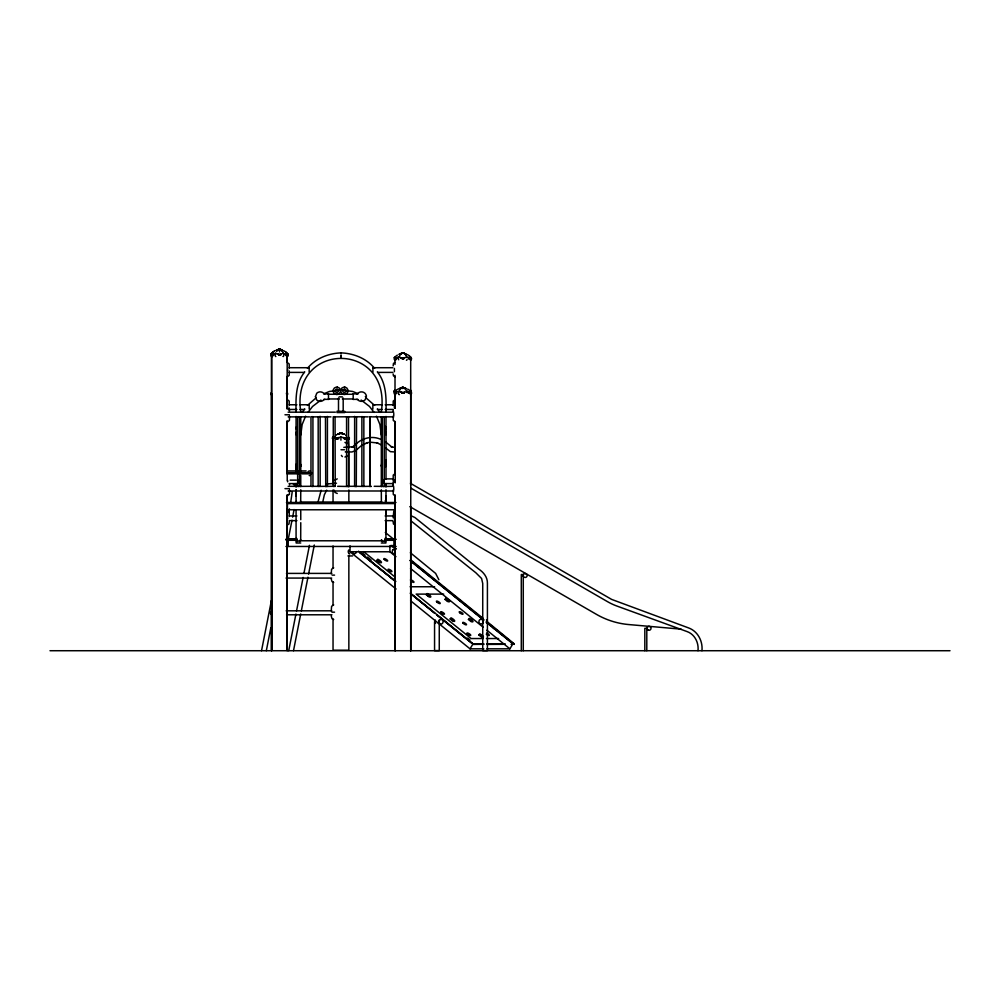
<?xml version="1.0" encoding="UTF-8"?>
<svg xmlns="http://www.w3.org/2000/svg" width="1000" height="1000" viewBox="0 0 1000 1000"><rect width="100%" height="100%" fill="white"/><g stroke="black" fill="none" stroke-linecap="round" stroke-linejoin="round"><path stroke-width="1.5" d="M289.262 521.613L288.975 524L287.1 525.1M296.075 496.125L296.075 490.012M296.075 486.95L296.075 483.888M296.075 471.65L296.413 463.775M336.312 438.1L336.3 439.087L338.713 437.5L336.85 438.65L337.562 438.875M340.925 437.887L340.925 440.138M345.85 438.1L345.85 439.087L342.575 437.325L345.2 438.65L347.025 437.5L344.162 438.587L345.85 438.587M349.462 416.875L356.55 416.8L356.287 486.625L354.6 486.35L354.637 416.475M386 520.8L385.913 543L381.312 543M386 516.175L386 510M386 502.3L386 496.125M385.312 467.1A2.35 2.188 0 0 0 385.925 466.112L386 459.862M393.162 365.863L393.45 363.475L394.762 362.463M393.162 411.275L393.175 410M393.237 486.425L393.188 483.7M381.388 502.825L381.312 489.787M384.825 541.562A2.35 2.188 0 0 0 385.925 540.237L385.688 537.962M279.337 349.538L279.538 351.95M403.15 387.362L405.75 388.663L402.875 387.388L399.963 388.575L402.537 387.362L402.825 388.575L403.175 387.362L405.775 388.663L402.9 387.388M279.438 350.5L279.488 349.3M297.25 541.562A2.35 2.188 0 0 1 296.15 540.237L296.075 539.6L296.163 543L300.763 543M299.587 541.562A2.35 2.188 0 0 0 300.688 540.237L300.763 522.7M287.538 394.613L287.375 392.863L287.5 394.15M349.125 439.087L349.25 437.5L349.275 439.087L348.787 438.587A8.363 7.25 -90 0 0 348.4 438.1M410.95 390.4L411.112 392.15L410.412 391.712M349.3 438.612C348.963 436 350.138 439.363 348.125 438.875L349.225 438.625M278.475 349.363L279.788 349.275M410.962 392.15L411.175 390.825M273.45 354.913L270.837 353.675L273.512 355.325M340.887 357.575L341.037 355.288L341.188 357.575M381.388 466.112L381.6 463.925M287.35 540.163L288.212 539.175M289.4 494.325L289.538 489.913M385.35 429.775L385.938 428.638M296.075 434.75L296.45 431.887M300.763 435.062L302.162 424.487L305.6 416.175M381.388 427.525L381.4 428.775M385.925 428.738L385.35 426.562M385.938 502.238L385.925 501.65A2.35 2.35 0 0 0 385.312 500.588L385.938 502.738L386 489.75M523.275 574.975L523.275 576M296.137 427.587L296.15 427.525A2.35 2.35 0 0 1 296.388 426.962L296.388 429.325M296.388 466.637A2.35 2.188 0 0 1 296.15 466.112L296.15 464.975A2.35 2.188 0 0 1 296.388 464.45M300.475 463.925L300.688 466.112A2.35 2.188 0 0 1 300.45 466.637M385.662 463.775L385.688 466.362M385.988 539.6L383.65 541.275L381.375 539.987M261.537 650.725L271.438 600.375M288.85 511.887L289.45 508.837M290.65 502.725L292.225 491.725M266.325 650.725L270.8 627.95M288.125 539.888L292.013 520.15M292.613 517.112L294.1 509.525M288.712 650.725L295.925 614.062M296.525 611.013L303.137 577.413M304.037 572.837L309.45 545.35M317.863 502.587L321.15 490.25M293.5 650.725L300.725 613.95M301.337 610.887L307.962 577.188M308.562 574.125L314.3 545.013M322.738 502.125L324.363 494.787L326.637 490.175M325.838 486.3L318.175 486.45L318.175 416.838L330.95 416.875M394.45 390.562L394.438 392.15M394.45 390.562L394.5 391.712L394.6 390.4M296.075 465.513L296.15 466.112M300.75 465.613L300.475 466.3M300.763 539.663L299.075 541.2L296.15 540.237M356.45 416.788L363.85 416.812L363.862 486.413L356.188 486.3M296.413 537.9L296.075 539.637L296.075 510M347.537 486.362L346.575 486.325L346.575 416.8L348.537 416.8M335.05 416.875L335.225 486.325L333.35 486.375M337.65 486.3L348.55 486.5L348.512 416.838M280.512 354.925L276.65 353.675L279.525 354.988L281.7 353.837L278.65 354.925A8.363 4.175 90 0 0 278.425 354.438M404.125 358.15A8.363 4.188 -90 0 0 403.913 358.638L403.113 358.925M404.125 392.525A8.363 4.188 -90 0 0 403.913 393.013L403.113 393.3M300.45 429.325L300.675 427.488M289.425 494.263L287.312 495.938M300.025 478.95L299.65 476.112M312.925 486.512L310.975 486.362L310.975 416.8L312.462 416.637M339.225 434.2L340.737 432.938L342.05 433.425L340.737 432.938L339.513 433.787M333.25 486.538L333.25 416.775L335.075 416.688M320.1 416.562L319.225 416.863M394.6 390.387L394.475 391.675M272.062 355.425L273.375 353.837L272.675 354.375M395.725 358.663L396.775 357.55L396.062 358.075M395.45 359.137L396.45 358.913M395.45 393.512L396.45 393.288M410.625 600.788L470.025 648.825L473.038 643.85L483.775 643.85M486.887 648.825L509.888 648.825L512.9 643.85L486.375 622.388M411.037 391.712L409.988 391.925M334.663 480.325L337.238 478.875M347.537 455.588L344.95 457.025M271.35 394.113C270.725 393.638 270.075 392.962 272.013 394.4L270.912 394.2L270.887 393.038L271.012 394.613M338.65 437.65A8.363 7.25 -90 0 0 337.85 438.587L334.412 437.325L336.75 438.612M272.312 355L273.062 354.925A8.363 8.363 0 0 1 273.512 354.438M310.562 486.3L299.475 486.362L299.587 416.838L309.575 416.875M393.8 511.138L393.162 517.8M304.762 371.863C295.675 382.938 295.738 398.15 296.075 411.737M307.438 368.375C315.512 358.475 328.3 353.387 340.887 352.887L341.188 352.887C353.775 353.387 366.562 358.475 374.637 368.375M302.075 412.413L304.762 408.925M307.438 405.425L316.212 397.738M308 412.4L312.575 406.45L320.913 400.05M271.15 353.837L271.663 354.363L271.325 353.575A10.462 10.462 0 0 1 274.538 351.025M396.45 358.638L395.712 358.713M396.45 393.013L395.712 393.088M337.575 434.2L340.588 432.938L344.3 434.2M409.625 392.512L410.087 393.05L411.35 391.763L410.087 393.05L408.512 391.763L409.338 392.188M409.637 393.512L410.312 393.013M287.4 354.1L285.863 354.925A8.363 8.363 0 0 0 285.4 354.438M279.45 349.363L281.388 349.775L279 349.275L276.575 350.588M400.4 353.837C399.2 354.65 403.738 351.688 404.775 353.475L402.9 353.013M411.175 357.55L410.087 358.663L408.525 357.388M287.787 353.85L285.775 354.913M411.175 357.55L410.087 358.663L409.625 358.137M356.463 449.888L361.112 445.825L367.55 442.612L366.287 443L370.112 442.175L377.788 443L376.587 442.625L381.925 445.2M393.225 549.612L392.5 550.487A2.35 2.037 -90 0 0 394.325 553.962L395.337 553.625M355.788 444.125L352.25 447.362L353.537 446.75L343.825 447.35M315.438 396.8L316.712 393.25A4.938 4.75 0 0 1 323.7 393.25A2.288 2.2 0 0 0 324.95 393.862M354.6 486.35L355.475 486.375M356.725 443.375C363.013 437.85 372.388 435.725 380.2 439.1M277.4 349.775L276.462 350.5L278.637 349.363M276.6 350.5L277.55 349.775M325.475 416.85L325.725 486.625L327.413 486.35L327.413 416.463L326.488 416.875M344.75 438.875L344.288 438.862M337.612 434.15L341.3 432.938L344.288 434.237M362.537 486.375L362.05 486.3M276.875 350.125L279.175 349.275L277.887 349.538M326.562 484L336.5 483.212M355.6 450.625L351.962 451.962L345.238 451.9M271.55 610.938L270.312 613.038L271.525 614.637M327.287 486.413L332.463 486.3M402.55 358.913L402.038 358.638A8.363 4.175 90 0 0 401.812 358.15L400.037 357.375L402.85 358.663L401.875 358.137M402.55 393.288L402.038 393.013M369.412 416.763L371.275 416.712L370.55 416.825M382.488 416.8L393.762 416.875M363.862 416.825L368.038 416.875M369.975 416.8L370.037 486.375L371.275 486.4L370.55 486.375M323.975 393.7L329.4 391.463L340.887 389.95M288.175 502.512L287.425 503.475L287.425 509.775L395.037 509.775M402.013 353.062C397.675 355.575 402.388 351.987 404.288 353.25L403.15 352.987M318.2 486.375L312.987 486.3M402.025 387.438L399.988 388.575L402.562 387.362M334.462 486.362L335.225 486.325M313.875 416.875L318.425 416.838M383.725 486.488L393.762 486.3M409.212 358.925L410.312 358.638A8.363 4.175 90 0 0 409.312 356.912M409.212 393.3L410.025 393.088L408.95 393.288M342.425 396.9L339.113 396.863M401.438 353.25L402.562 352.987M347.425 416.788L335.363 416.875M370.025 486.375L369.438 486.5M327.375 486.325L326.55 486.375M299.513 486.362L288.137 486.3M285.562 355.213L286.925 354.925A8.363 4.175 90 0 0 286.462 353.988M408.95 358.913L410.075 358.713L409.25 358.638A8.363 8.363 0 0 0 408.312 357.7M309.8 475.613L309.2 475.538M333.7 567.825L331.6 569.212L331.238 573.837M333.7 604.888L331.6 606.275L331.238 610.9M287.1 376.975L289.188 375.363L289.262 370.962M395.325 399.45L393.237 401.062L393.162 405.475M287.312 422.075L289.425 420.4L289.538 416.05M395.325 473.45L393.237 475.062L393.162 480.737M381.312 412C391.9 340.562 290.163 340.562 300.763 412M298.612 416.637L297.675 416.85L299.513 416.812M274.325 353.537L275.425 353.488M397.713 391.625L398.812 391.575M282.925 353.537L284.1 353.488M406.312 357.25L407.488 357.2M365.462 396.65C367.562 397.025 365.65 393.9 364.963 393.25A4.938 4.75 0 0 0 357.975 393.25A2.288 2.2 0 0 1 356.725 393.862M272.475 354.55L273.587 354.55M278.925 354.55L280.95 354.55M278.65 354.925L280.8 355M395.788 358.25L396.538 358.25M396.925 358.25L397.638 358.25M401.275 358.25L404.35 358.25M408.438 358.25L410.55 358.25M402.038 358.638L403.913 358.638M409.25 358.638L410.312 358.638M289.2 367.713L309.163 367.713M372.912 367.713L392.863 367.713M289.175 372.4L304.288 372.4M377.788 372.4L392.887 372.4M401.812 392.638L404.487 392.638M408.1 392.638L410.363 392.638M402.85 393.05L400.025 391.763L403.913 393.013M323.85 393.875L328.488 393.875M353.188 393.875L357.825 393.875M271.562 394.188L271.562 650.225M328.488 394.263L353.188 394.263M328.488 398.963L339.3 398.963M342.388 398.963L353.188 398.963M323.85 399.35L328.488 399.35M353.188 399.35L357.825 399.35M289.212 404.762L296.9 404.762M299.975 404.762L309.2 404.762L309.2 409.15M382.1 404.762L372.863 404.762L372.863 409.15M385.175 404.762L392.863 404.762M289.212 409.462L296.9 409.462M299.975 409.462L304.587 409.462M377.488 409.462L382.1 409.462M385.175 409.462L392.863 409.462M336.887 411.312L344.787 411.312M288.137 412.175L335.363 412.175M344.288 412.175L393.762 412.175M336.887 412.55L344.787 412.55M284.975 414.775L289.413 414.775M288.137 416.875L297.663 416.875L297.65 486.3L298.35 486.525M372.325 416.875L382.3 416.85L382.275 486.3L383.3 486.538L384.25 486.3L384.25 416.875L383.488 416.65M336.312 438.587L337.85 438.587M348.325 438.587L348.85 447.987M335.35 438.65L338.888 438.65M348.575 438.65L348.85 438.65A8.363 7.237 90 0 0 348.55 438.1M395.188 447.262L391.312 447.137L392.275 447.375L385.613 441.962M340.988 449.738L344.487 449.738M394.787 451.962L390.387 451.65L385.763 448.062M286.75 470.925L306.125 470.925M287.087 472.625L311.525 472.625M287.025 473.237L311.613 473.237M287.075 473.837L311.55 473.837M385.138 478.888L392.863 478.888M290.15 480.125L296.312 480.125M289.212 483.587L296.925 483.587M385.138 483.587L392.863 483.587M349.05 486.3L354.738 486.312M369.588 486.312L363.862 486.413M374.2 486.3L382.488 486.375M284.975 488.65L289.413 488.65M288.137 490.988L393.762 490.988M301.212 502.275L382.1 502.275M286.462 502.488L396 502.488M287.425 503.587L395.037 503.587M289.212 515.95L296.925 515.95M385.138 515.95L392.863 515.95M289.212 520.638L296.925 520.638M385.138 520.638L392.863 520.638M285.85 539.2L297.062 539.175M384.812 539.2L395.988 539.175M286.725 539.3L297.05 539.3M385.112 539.3L395.462 539.3M286.537 539.462L296.9 539.462M385.262 539.462L395.637 539.462M286.388 539.663L296.788 539.663M385.375 539.663L394.963 539.663M286.3 539.9L296.712 539.9M385.45 539.9L395.062 539.9M286.275 540.288L296.688 540.288M385.475 540.288L395 540.288M301.212 540.775L382 540.812M285.963 546.462L396.2 546.462M350.025 545.85L350.025 551.775L389.9 551.775L395.962 556.675M347.925 555.938L352.612 555.938M286.475 573.4L331.838 573.4M332.113 575.125L334.55 575.125M286.038 578.075L331.688 578.075M410.138 586.75L434.613 586.75M443.7 594.113L416.163 594.113L471.1 638.538L483.338 638.538M286.15 610.812L331.825 610.812M331.9 612.175L334.55 612.175M286.575 614.788L331.962 614.788M486.4 638.538L498.638 638.538M486.838 643.85L505.238 643.85M473.237 644.412L483.9 644.312M486.863 644.412L503.562 644.312M511.075 644.412L514.25 643.838L486.925 621.475M470.025 648.825L483.825 648.825M395.138 650.35L394.862 524.15M50 650.725L950 650.725M681.15 629.15L628.812 624.562A78.338 78.338 0 0 1 596.462 614.362L409.837 506.613M315.438 396.625L316.712 399.988A4.938 4.75 0 0 0 323.7 399.988A2.288 2.2 0 0 1 324.95 399.363M362.75 416.875L361.9 416.562L361.887 486.362M355.387 416.875L354.6 416.562M287.1 362.388L289.188 364L289.262 368.413M395.325 376.975L393.45 375.887L393.162 373.938M342.625 390.138L352.675 391.463L358.1 393.7M287.1 399.45L289.188 401.062L289.262 405.475M395.363 422.075L393.275 420.45L393.175 416.05M395.363 496.062L393.275 494.45L393.175 490.037M395.325 525.1L393.45 524L393.162 521.613M394.325 502.512L395.037 503.475L395.012 650.725M333.7 582.413L332.038 581.688L331.238 578.975M333.7 619.475L332.038 618.737L331.238 616.038M344.95 442.438L347.238 443.462M393.95 539.175L394.812 540.163M365.462 396.613L366.413 396.95L364.963 399.988A4.938 4.75 0 0 1 357.975 399.988A2.288 2.2 0 0 0 356.725 399.363M337.238 493.475L334.963 492.438L334.062 490.112M395.675 358.7L396.763 358.925M395.675 393.088L396.763 393.3M411.737 516.062L414.913 517.525L478.75 569.1C483.537 572.263 487.55 577.163 487.413 583.2L487.413 650.6L482.725 650.6L482.725 583.462L481.587 578.488L475.875 572.8L410.675 520.638M333.488 440.45L332.762 439.975M285.95 354.1L285.138 353.675L286.7 354.963L286.238 354.425M419.412 567.9L420.188 568.312A3.7 1.062 31.2 0 1 421.75 569.388M410.412 483.3L611.625 599.4L688.5 627.888C697.763 631.175 702.962 641.188 701.95 650.725M410.788 488.075L607.525 601.663A59.763 59.763 0 0 0 616.95 606.062L686.988 631.55C694.812 634.263 698.9 642.775 698 650.725M365.863 397.738L374.637 405.425M361.163 400.05L369.5 406.45L374.062 412.4M385.288 532.463L393.638 539.212M410.337 552.712L435.637 573.413L438.875 579.763M392.863 545.4L395.275 547.362M410.95 560.037L483.312 618.55M392.175 545.65L395.788 548.587M410.288 560.3L483.963 619.888M486.388 621.85L514.1 644.412L486.325 621.95M392.113 545.75L395.737 548.688M410.225 560.4L482.7 619.012M391.1 545.337L395.925 549.237M410.4 560.95L482.762 619.462M410.5 568.438L483.225 627.25M486.863 630.2L509.888 648.825M363.65 551.625L395.012 577M362.638 553.212L365.05 555.163M367.463 557.112L371.075 560.037M467.562 638.062L469.963 640.013M358.475 551.188L395.85 581.425M410.325 593.125L473.038 643.85M359.762 552.487L394.787 580.812M434.65 613.05L410.5 593.513L434.588 613.15M437.062 615.013L472.1 643.337M359.7 552.587L382.65 571.15M385.062 573.1L387.488 575.062M389.9 577.013L394.725 580.925M437 615.112L472.038 643.438M350.025 551.775L396.087 589.025M293.225 483.925L295.287 486.05M405.312 353.837L405.775 354.288L405.3 353.837A10.462 10.462 0 0 1 406.875 354.375M281.775 350.125L282.387 350.588L281.775 350.125A10.462 10.462 0 0 1 282.575 350.387M271.512 354.375L270.988 353.675M411.112 357.612L410.85 357.287A10.462 10.462 0 0 0 409.688 356.112M410.387 391.163A8.363 7.237 90 0 1 410.775 391.65L411.112 391.987A1.538 1.538 0 0 1 410.425 394.562M288.125 354.6A1.538 1.538 0 0 0 287.725 353.913L287.462 353.575A10.462 10.462 0 0 0 285.65 351.887M377.312 371.863C386.4 382.938 386.337 398.15 386 411.737M377.312 408.925L380 412.413M288.625 511.138L289.262 513.025M341.375 455.363L341.838 456.05A3.337 2.9 -90 0 0 342.438 456.587M312.925 416.675L312.95 486.425M381.6 466.3L381.312 465.613M300.675 501.613L300.45 501.1A2.35 2.35 0 0 1 300.688 501.65L300.763 489.787M376.475 416.175L379.913 424.487L381.312 435.062M289.188 408.562L289.538 410.962M406.975 357.612L406.85 357.287A10.462 5.225 -90 0 0 406.262 356.112M386 465.55L385.925 464.975A2.35 2.188 0 0 0 385.312 464M386 539.663L385.925 539.1A2.35 2.188 0 0 0 385.312 538.112M300.763 465.55L300.688 464.975A2.35 2.188 0 0 0 300.45 464.45M385.925 427.587L385.925 427.525A2.35 2.35 0 0 0 385.312 426.475M385.438 430.45L386 434.75M289.5 483.688L289.538 484.825M296.075 539.562L296.15 539.1A2.35 2.188 0 0 1 296.388 538.575M300.688 501.65L300.688 502.825M393.162 485L393.162 482.013M289.262 513.538L289.262 516.525M646.8 650.725L646.8 628.312L644.825 628.312L644.825 650.725M523.275 650.725L523.275 574.5L521.3 574.5L521.3 650.725M439.263 621.688L439.263 650.6L434.562 650.6L434.562 621.688M410.763 394.188L410.763 650.725M410.7 359.812L410.675 485.2M410.675 507.013L410.7 650.725M395.238 394.188L395.238 408.175M395.238 422.175L395.238 482.812M395.238 495.25L395.238 650.725M395.012 359.812L395.012 364.475M395.012 375.363L395.012 390.925M395.012 394.038L395.012 408.038M395.012 422.038L395.012 474.925M395.012 495.15L395.012 502.938M394.862 394.825L394.862 401.062M394.862 421.312L394.862 474.288M394.862 496.1L394.862 502.337M394.4 368.4L394.4 371.712M394.4 405.45L394.4 408.288M394.4 480.062L394.4 482.413M394.4 517.125L394.4 519.462M393.95 540.288L393.95 546.462M393.762 413.35L393.762 415.7M393.762 487.475L393.762 489.825M389.9 545.85L389.9 551.775M386 416.425L386 479.3M386 483.512L386 486.95M386 511L386 533.987M383.6 479.575L383.6 482.9M381.312 416.675L381.312 486.675M372.912 368.025L372.912 372.088M369.8 416.812L369.8 486.35M353.188 393.775L353.188 399.45M348.85 451.1L348.85 486.875M348.85 489.988L348.85 502.438M348.85 555.325L348.85 650.225L333.038 650.225L333.038 619.113M343.188 398.038L343.188 411.312M341.037 352.887L341.037 353.612M341.037 355.288L341.037 357.6M338.5 398.013L338.5 411.312M333.038 440.213L333.038 483.762M333.038 489.988L333.038 502.438M333.038 546L333.038 567.775M333.038 581.775L333.038 605.112M328.488 393.775L328.488 399.45M320.15 416.388L320.15 486.375M309.163 367.788L309.163 372.088M300.763 416.675L300.763 471.125M300.763 475.513L300.763 486.675M300.763 511L300.763 519.688M298.475 479.575L298.475 482.9M296.075 416.425L296.075 471.025M296.075 483.512L296.075 486.637M296.075 489.75L296.075 502.3M289.262 408.013L289.262 410.562M288.212 540.288L288.212 546.462M287.675 369.45L287.675 370.662M287.675 406.512L287.675 407.725M287.675 480.625L287.675 481.838M287.675 517.688L287.675 518.9M287.225 421.575L287.225 480.812M287.175 362.35L287.175 356.112L287.225 409.113L287.175 376.375M287.113 420.725L287.113 472.25M287.175 502.638L287.175 494.837L287.225 650.725L287.175 508.875M271.7 356.112L271.7 650.725M271.475 356.112L271.475 650.725M333.088 438.587A8.363 7.25 -90 0 1 333.475 438.1M332.938 438.587A8.363 7.237 -90 0 1 333.325 438.1M333.4 438.65A1.538 1.325 -90 0 1 333.45 438.263M343.75 434.038A10.462 9.05 90 0 1 344.425 434.325M345.7 435.087A10.462 9.05 90 0 1 346.287 435.55M335.588 435.55A10.462 9.05 -90 0 1 336.8 434.675M337.45 434.325A10.462 9.05 -90 0 1 338.812 433.812M287.975 355.4A1.538 1.538 0 0 1 287.587 356.087M286.9 356.475A1.538 1.538 0 0 1 286.5 356.538M287.587 353.913A1.538 1.538 0 0 1 287.975 354.6M272.688 356.475A1.538 1.538 0 0 1 271.887 356.475M271.525 356.325A1.538 1.538 0 0 1 270.812 355.4M270.812 354.6A1.538 1.538 0 0 1 271.2 353.913L271.475 353.575A10.462 10.462 0 0 1 273.275 351.887M276.062 350.387A10.462 10.462 0 0 1 277.675 350M285.5 351.887A10.462 10.462 0 0 1 286.15 352.4M286.75 352.962A10.462 10.462 0 0 1 287.312 353.575M308.113 471.625A2.325 2.3 -90 0 1 309.738 470.913M273.962 351.425A10.462 10.462 0 0 1 274.688 351.025M276.212 350.387A10.462 10.462 0 0 1 277.812 350M280.287 349.9A10.462 10.462 0 0 1 282.712 350.387M283.488 350.675A10.462 10.462 0 0 1 284.962 351.425M288.125 355.4A1.538 1.538 0 0 1 287.413 356.325M287.038 356.475A1.538 1.538 0 0 1 286.637 356.538M280.287 350A10.462 5.225 -90 0 1 281.087 350.387M281.475 350.675A10.462 5.225 -90 0 1 282.213 351.425M282.55 351.887A10.462 5.225 -90 0 1 282.875 352.4M283.175 352.962A10.462 5.225 -90 0 1 283.463 353.575L283.587 353.913A1.538 0.762 -90 0 1 283.425 356.325M275.475 353.575A10.462 5.225 -90 0 1 275.763 352.962M276.725 351.425A10.462 5.225 -90 0 1 277.087 351.025M277.85 350.387A10.462 5.225 -90 0 1 278.65 350M275.875 356.538A1.538 0.762 -90 0 1 275.675 356.475M275.325 356.087A1.538 0.762 -90 0 1 275.125 355.4M275.125 354.6A1.538 0.762 -90 0 1 275.325 353.913M283.25 356.475A1.538 0.762 -90 0 1 283.05 356.538M411.512 358.312A1.538 1.538 0 0 1 411.512 359.1M411.362 359.475A1.538 1.538 0 0 1 410.425 360.188M404.475 354.087A10.462 5.225 -90 0 1 404.862 354.375M405.6 355.138A10.462 5.225 -90 0 1 405.938 355.6M399.15 356.675A10.462 5.225 -90 0 1 399.45 356.112M399.775 355.6A10.462 5.225 -90 0 1 400.112 355.138M400.85 354.375A10.462 5.225 -90 0 1 401.625 353.862M395.675 360.238A1.538 1.538 0 0 1 394.6 357.625L394.862 357.287A10.462 10.462 0 0 1 397.35 355.138M398.825 354.375A10.462 10.462 0 0 1 401.213 353.7M407.625 354.725A10.462 10.462 0 0 1 409.038 355.6M398.713 359.787A1.538 0.762 -90 0 1 398.6 359.475M398.512 358.312A1.538 0.762 -90 0 1 398.6 357.938M407.1 359.475A1.538 0.762 -90 0 1 406.438 360.238M394.862 391.662A10.462 10.462 0 0 1 395.412 391.05M396.025 390.487A10.462 10.462 0 0 1 396.662 389.975M397.35 389.513A10.462 10.462 0 0 1 398.825 388.75M399.6 388.462A10.462 10.462 0 0 1 401.213 388.075M403.675 387.975A10.462 10.462 0 0 1 406.1 388.462M407.625 389.1A10.462 10.462 0 0 1 410.85 391.662M407.25 391.287A8.363 8.363 0 0 1 407.8 391.662M408.312 392.075A8.363 8.363 0 0 1 408.8 392.525M403.263 387.975A10.462 5.225 -90 0 1 404.475 388.462M405.238 389.1A10.462 5.225 -90 0 1 406.262 390.487M406.562 391.05A10.462 5.225 -90 0 1 406.85 391.662L406.975 391.987A1.538 0.762 -90 0 1 407.175 392.688M398.862 391.662A10.462 5.225 -90 0 1 399.15 391.05M399.45 390.487A10.462 5.225 -90 0 1 399.775 389.975M400.112 389.513A10.462 5.225 -90 0 1 400.475 389.1M401.238 388.462A10.462 5.225 -90 0 1 402.45 387.975M395.675 394.613A1.538 1.538 0 0 1 395.275 394.562M394.588 394.162A1.538 1.538 0 0 1 394.588 392M399.462 394.562A1.538 0.762 -90 0 1 399.062 394.562M398.6 393.85A1.538 0.762 -90 0 1 398.512 393.475M398.512 392.688A1.538 0.762 -90 0 1 398.713 392M401.575 392.075A8.363 4.175 90 0 1 401.812 392.525M395.262 391.312A1.538 1.325 -90 0 1 395.4 390.95M271.2 394.113A8.363 7.237 -90 0 1 271.588 393.625M286.4 393.175A8.363 7.237 90 0 1 286.812 393.625M286.562 393.413A1.538 1.325 -90 0 1 286.562 394.95M382.488 541.562A2.35 2.188 0 0 1 381.388 540.237M481.85 619.6A2.35 2.037 -90 0 0 479.425 620.112L479.125 620.625A2.35 2.037 -90 0 0 482.025 623.663M486.438 619.95A2.35 2.037 -90 0 1 486.575 623.263M483.363 622.962A2.35 2.037 -90 0 1 483.562 620.112M393.225 549.612A2.35 2.037 -90 0 1 395.262 549.562M438.625 620.413A2.35 2.037 -90 0 1 438.425 623.263M435.55 623.425A2.35 2.037 -90 0 1 435.412 620.112M356.438 551.562A2.35 2.037 -90 0 1 356.188 552.75L354.45 553.962A2.35 2.037 -90 0 1 352.375 551.663M349.787 553.9A2.35 2.037 -90 0 1 349.288 553.675M348.862 553.312A2.35 2.037 -90 0 1 348.8 549.987M422.362 569.938A3.7 1.062 31.2 0 1 422.8 570.438M410.475 579.825A2.212 0.637 31.2 0 1 413.288 581.2A2.212 0.637 31.2 0 1 413.4 582.35A2.212 0.637 31.2 0 1 410.562 580.763M493.325 628.175A3.7 1.062 31.2 0 1 494.062 628.725M486.587 633.138A2.212 0.637 31.2 0 1 489.312 635.337A2.212 0.637 31.2 0 1 486.287 634.237M296.137 502.238L296.15 501.65A2.35 2.35 0 0 1 296.388 501.075L296.137 502.238M332.612 437.5L332.638 438.612L332.625 437.5M332.762 437.337L332.575 438.612L332.775 437.325M396.05 392.488L395.725 393.05L396.763 391.925L396.062 392.45M439.55 620.112L439.25 620.625A2.35 2.037 -90 0 0 440.975 624.038A2.35 2.037 -90 0 0 442.925 620.775A2.35 2.037 -90 0 0 439.55 620.112M376.912 560.363L379.55 562.487A3.7 1.062 31.2 0 0 381.413 562.188A3.7 1.062 31.2 0 0 378.562 559.625L377.775 559.212L376.912 560.363M426.275 594.7L428.913 596.838A3.7 1.062 31.2 0 0 430.775 596.525A3.7 1.062 31.2 0 0 427.925 593.975L427.15 593.55L426.275 594.7M445.025 599.388L447.65 601.512A3.7 1.062 31.2 0 0 449.525 601.213A3.7 1.062 31.2 0 0 446.675 598.65L445.887 598.237L445.025 599.388M450.163 618.962L452.788 621.087A3.7 1.062 31.2 0 0 454.663 620.788A3.7 1.062 31.2 0 0 451.812 618.225L451.025 617.812L450.163 618.962M468.438 619.475L471.075 621.6A3.7 1.062 31.2 0 0 472.938 621.3A3.7 1.062 31.2 0 0 470.087 618.737L469.312 618.312L468.438 619.475M478.888 634.963L481.525 637.087A3.7 1.062 31.2 0 0 483.387 636.788A3.7 1.062 31.2 0 0 480.55 634.225L479.762 633.812L478.888 634.963M378.512 561.175L379.7 561.912L378.512 561.175M427.875 595.513L429.062 596.263L427.875 595.513M446.625 600.2L447.812 600.938L446.625 600.2M451.763 619.763L452.95 620.513L451.763 619.763M470.037 620.275L471.238 621.025L470.037 620.275M480.5 635.775L481.688 636.512L480.5 635.775M340.438 433.013L339.825 433.425L341.1 432.938L342.362 433.787L340.475 433.013M403.825 358.113L402.962 358.663L405.087 357.55L403.825 358.113M403.825 392.488L402.962 393.05L405.087 391.925L403.825 392.488M398.825 357.188L397.713 357.25L398.812 357.2M407.488 391.562L406.312 391.625L407.488 391.575M341.287 437.137L339.963 437.2L341.287 437.15M337.3 387.113L336.337 387.113A3.713 3.713 0 0 0 336.35 394.475L337.312 394.475A3.713 3.713 0 0 0 337.3 387.113M344.837 387.113L343.875 387.113A3.713 3.713 0 0 0 343.888 394.475L344.85 394.475A3.713 3.713 0 0 0 344.837 387.113M337.038 389.2L336.613 389.2A1.6 1.6 0 0 0 336.625 392.388L337.038 392.388A1.6 1.6 0 0 0 337.038 389.2M344.575 389.2L344.15 389.2A1.6 1.6 0 0 0 344.162 392.388L344.575 392.388A1.6 1.6 0 0 0 344.575 389.2M280.887 349.538L279.613 349.275L281.925 350.125L280.9 349.538M526.163 573.775L525.688 573.575A1.975 1.975 0 0 0 523.212 575.662A1.975 1.975 0 0 0 526.013 577.275A1.975 1.975 0 0 0 526.575 574.087L526.163 573.775M282.35 350.5L281.238 349.775L282.325 350.5M395.613 358.663L394.363 357.388L395.613 358.663M395.613 393.05L394.363 391.763L395.613 393.05M388.525 570.138A2.212 0.637 31.2 0 0 391.812 571.7A2.212 0.637 31.2 0 0 389.675 569.562A2.212 0.637 31.2 0 0 388.525 570.138M384.288 559.513A2.212 0.637 31.2 0 0 387.575 561.062A2.212 0.637 31.2 0 0 385.438 558.938A2.212 0.637 31.2 0 0 384.288 559.513M441.087 612.65A2.212 0.637 31.2 0 0 444.375 614.212A2.212 0.637 31.2 0 0 442.238 612.075A2.212 0.637 31.2 0 0 441.087 612.65M467.375 633.9A2.212 0.637 31.2 0 0 470.662 635.462A2.212 0.637 31.2 0 0 468.525 633.337A2.212 0.637 31.2 0 0 467.375 633.9M436.85 602.025A2.212 0.637 31.2 0 0 440.138 603.575A2.212 0.637 31.2 0 0 438 601.45A2.212 0.637 31.2 0 0 436.85 602.025M459.637 612.65A2.212 0.637 31.2 0 0 462.925 614.212A2.212 0.637 31.2 0 0 460.788 612.075A2.212 0.637 31.2 0 0 459.637 612.65M463.137 623.275A2.212 0.637 31.2 0 0 466.425 624.837A2.212 0.637 31.2 0 0 464.288 622.712A2.212 0.637 31.2 0 0 463.137 623.275M648.05 630.025A1.975 1.975 0 0 0 651.012 628.312A1.975 1.975 0 0 0 648.05 626.6A1.975 1.975 0 0 0 648.05 630.025"/></g></svg>
